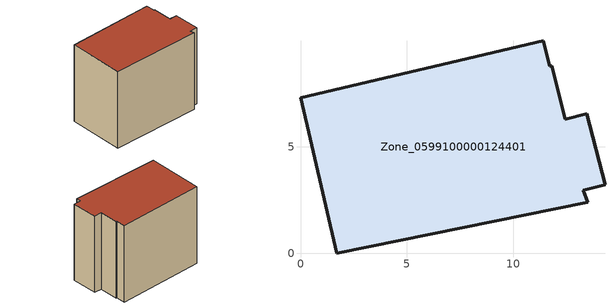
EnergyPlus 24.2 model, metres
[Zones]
Zone_0599100000124401
 floor ground (C_G): 0,7.3 11.39,9.99 11.71,8.79 11.81,8.81 12.44,6.31 13.44,6.56 14.3,3.22 13.29,2.96 13.48,2.4 1.71,0 z0
 wall outside (C_F): 11.81,8.81 11.71,8.79 11.39,9.99 0,7.3 1.71,0 13.48,2.4 13.29,2.96 14.3,3.22 13.44,6.56 12.44,6.31 11.81,8.81 z0:11
 roof outside (C_R): 0,7.3 1.71,0 13.48,2.4 13.29,2.96 14.3,3.22 13.44,6.56 12.44,6.31 11.81,8.81 11.71,8.79 11.39,9.99 z11
[BUILDING]
Pand.0599100000124401: North Axis=0; Terrain=City; Loads Convergence Tolerance Value=0.04; Temperature Convergence Tolerance Value=0.4; Solar Distribution=FullExterior; Maximum Number of Warmup Days=25; Minimum Number of Warmup Days=1
[Site:Location]
Rotterdam.The.Hague.AP_ZH_NLD Design_Conditions: Latitude=51.96; Longitude=4.45; Time Zone=1; Elevation=-4.5
[SITE:GROUNDTEMPERATURE:BUILDINGSURFACE]
18, 18, 18, 18, 18, 18, 18, 18, 18, 18, 18, 18
[MATERIAL] Thermal Absorptance=0.9; Solar Absorptance=0.7; Visible Absorptance=0.7
Name | Roughness | Thickness | Conductivity | Density | Specific Heat
G.TC.1946 | MediumSmooth | 0.15 | 1 | 540 | 1210
F.TC.1946 | Rough | 0.3 | 0.857143 | 1920 | 840
R.TC.1946 | MediumRough | 0.2 | 0.909091 | 1500 | 1000
[CONSTRUCTION]
C_G: G.TC.1946
C_F: F.TC.1946
C_R: R.TC.1946
[ZONE]
Zone_0599100000124401: Type=1; Multiplier=1; Ceiling Height=Autocalculate; Volume=Autocalculate; Floor Area=autocalculate; Part of Total Floor Area=Yes
[ZONEINFILTRATION:DESIGNFLOWRATE]
Infil_Zone_0599100000124401: Zone or ZoneList or Space or SpaceList=Zone_0599100000124401; Schedule=AlwaysOn; Design Flow Rate Calculation Method=Flow/Area; Flow Rate per Floor Area=0.003; Constant Term Coefficient=1; Temperature Term Coefficient=0; Velocity Term Coefficient=0; Velocity Squared Term Coefficient=0
[HVACTEMPLATE:ZONE:IDEALLOADSAIRSYSTEM]
Zone_0599100000124401: Maximum Heating Supply Air Temperature=50; Minimum Cooling Supply Air Temperature=13; Maximum Heating Supply Air Humidity Ratio=0.0156; Minimum Cooling Supply Air Humidity Ratio=0.0077; Heating Limit=NoLimit; Cooling Limit=NoLimit; Dehumidification Control Type=ConstantSensibleHeatRatio; Cooling Sensible Heat Ratio=0.7; Dehumidification Setpoint=60; Humidification Control Type=None; Humidification Setpoint=30; Outdoor Air Method=None; Outdoor Air Flow Rate per Person=0.00944; Outdoor Air Flow Rate per Zone Floor Area=0; Outdoor Air Flow Rate per Zone=0; Demand Controlled Ventilation Type=None; Outdoor Air Economizer Type=NoEconomizer; Heat Recovery Type=None; Sensible Heat Recovery Effectiveness=0.7; Latent Heat Recovery Effectiveness=0.65
[ZONECONTROL:THERMOSTAT]
ThermostatControl_Zone_0599100000124401: Zone or ZoneList=Zone_0599100000124401; Control Type Schedule=DualSetpointControlType; Control 1=Thermostat_Zone_0599100000124401; Temperature Difference Between Cutout And Setpoint=0
[THERMOSTATSETPOINT:DUALSETPOINT]
Thermostat_Zone_0599100000124401: Heating Setpoint Temperature Schedule=HeatingSetpoint_Zone_0599100000124401; Cooling Setpoint Temperature Schedule=CoolingSetpoint_Zone_0599100000124401
[SCHEDULE:COMPACT]
HeatingSetpoint_Zone_0599100000124401: Through: 12/31, For: AllDays, Until: 24:00, 21
CoolingSetpoint_Zone_0599100000124401: Through: 12/31, For: AllDays, Until: 24:00, 24
DualSetpointControlType: Through: 12/31, For: AllDays, Until: 24:00, 4
AlwaysOn: Through: 12/31, For: AllDays, Until: 24:00, 1
